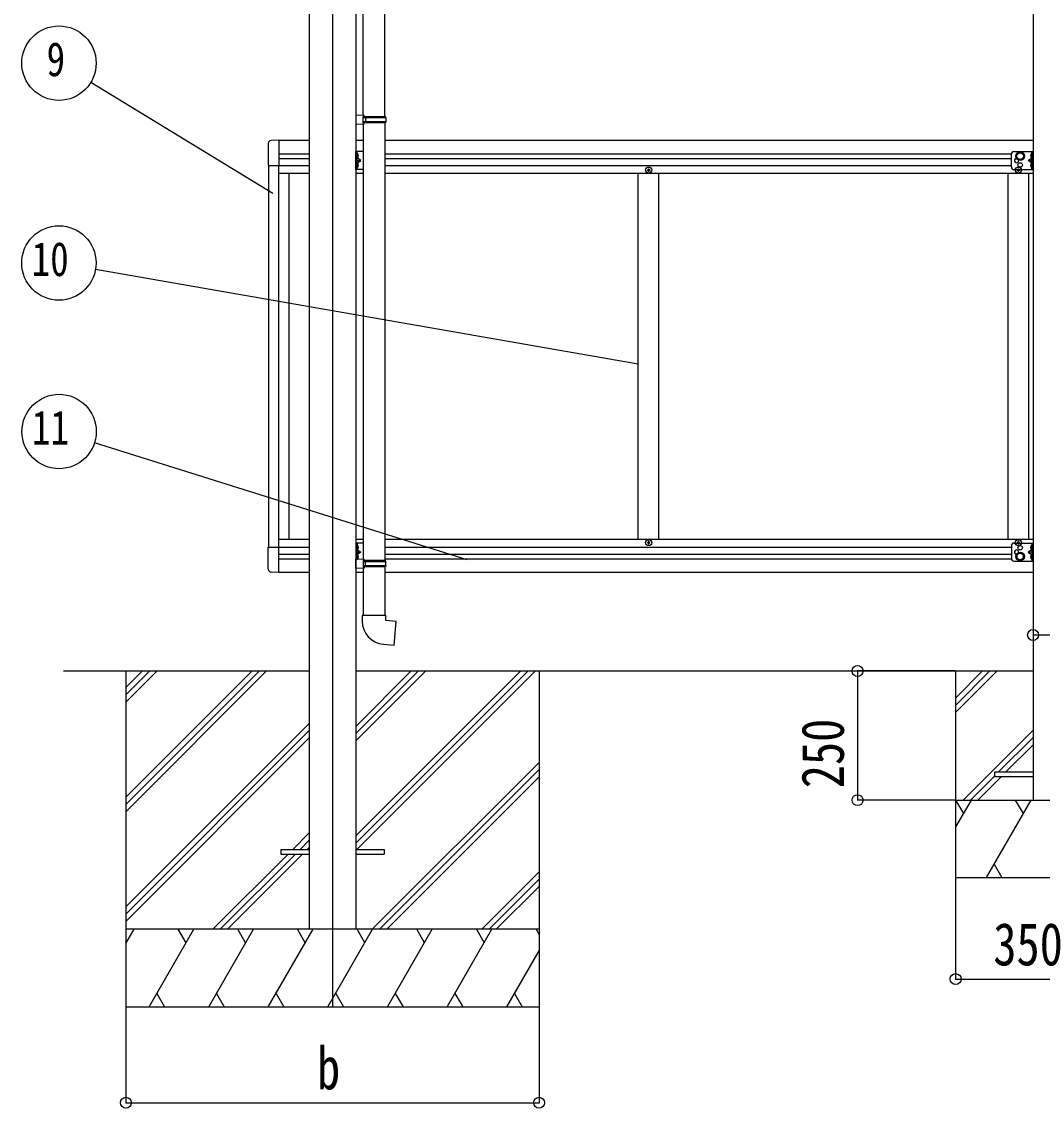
# Model space of a CAD drawing. Units: millimetres, scale not verified. Extents: x -10512 to 10512, y -7425 to 7425.
# Drawn here: x -5086 to -3110, y -4752 to -2649 of the extents above; entities that cross this region are included whole.
import ezdxf
from ezdxf.enums import TextEntityAlignment as Align

# ---------------------------------------------------------------- set-up
doc = ezdxf.new("R2010")
doc.units = ezdxf.units.MM
doc.header["$LTSCALE"] = 30
for name, color, linetype in [('0-3_YKK_12', 2, 'Continuous'), ('0-4_YKK_13', 4, 'Continuous'), ('0-5_YKK_A1', 4, 'Continuous'), ('0-6_YKK_D', 6, 'Continuous')]:
    doc.layers.add(name, color=color, linetype=linetype)
doc.styles.add('ＭＳ ゴシック', font='')
doc.styles.get('ＭＳ ゴシック').set_extended_font_data('MS Gothic')

msp = doc.modelspace()

# ---------------------------------------------------------------- linework, layer by layer
at = {"layer": '0-3_YKK_12'}
msp.add_lwpolyline([(-4484.36, -1381.44), (-4484.36, -3905.85), (-4484.36, -4305.85), (-4484.36, -4555.85)], dxfattribs=at)
at = {"layer": '0-4_YKK_13'}
for p, q in [((-4425.16, -2830.47), (-4425.16, -1988.33)), ((-4383.16, -2833.03), (-4383.16, -1985.77)), ((-4423.16, -2830.53), (-4439.16, -2830.06)), ((-4439.16, -2830.06), (-4439.16, -2848)), ((-4423.16, -2832.53), (-4425.16, -2832.53)), ((-4382.16, -2833.03), (-4425.16, -2833.03)), ((-4381.16, -2835.03), (-4425.16, -2835.03)), ((-4423.16, -2832.53), (-4423.16, -2830.53)), ((-4420.69, -2835.03), (-4420.26, -2833.03)), ((-4381.16, -2835.03), (-4382.16, -2833.03)), ((-4381.16, -2835.03), (-4381.16, -2843.03)), ((-4423.16, -2847.53), (-4439.16, -2848)), ((-4381.16, -2843.03), (-4425.16, -2843.03)), ((-4382.16, -2845.03), (-4425.16, -2845.03)), ((-4425.16, -2847.58), (-4425.16, -3689.72)), ((-4423.16, -2847.53), (-4423.16, -2845.53)), ((-4383.16, -2845.03), (-4383.16, -3692.28)), ((-4381.16, -2843.03), (-4382.16, -2845.03)), ((-4588.36, -2878.35), (-4603.65, -2879.15)), ((-4588.36, -2878.35), (-4588.36, -2927.54)), ((-4608.86, -2884.64), (-4608.86, -2927.54)), ((-4439.16, -2935.35), (-4439.16, -2900.35)), ((-4425.16, -2900.35), (-4439.16, -2900.35)), ((-4436.66, -2935.35), (-4436.66, -2900.35)), ((-3164.86, -2900.35), (-3127.86, -2900.35)), ((-3130.36, -2935.35), (-3130.36, -2900.35)), ((-3127.86, -2935.35), (-3127.86, -2900.35)), ((-4436.64, -2907.7), (-4437.25, -2908.85)), ((-4436.64, -2909.99), (-4437.25, -2908.85)), ((-4436.66, -2904.15), (-4436.38, -2904.15)), ((-4436.66, -2904.15), (-4436.66, -2913.55)), ((-4436.38, -2913.55), (-4436.66, -2913.55)), ((-4436.66, -2917.85), (-4429.66, -2917.85)), ((-4436.38, -2922.15), (-4436.66, -2922.15)), ((-4436.66, -2931.55), (-4436.66, -2922.15)), ((-4434.56, -2906.7), (-4436.57, -2907.7)), ((-4434.56, -2911), (-4436.57, -2909.99)), ((-4436.38, -2904.15), (-4436.38, -2913.55)), ((-4436.38, -2931.55), (-4436.38, -2922.15)), ((-3169.86, -2930.35), (-3169.86, -2905.35)), ((-3130.36, -2917.85), (-3137.36, -2917.85)), ((-3132.47, -2906.7), (-3130.46, -2907.7)), ((-3132.47, -2911), (-3130.46, -2909.99)), ((-3130.36, -2904.15), (-3130.65, -2904.15)), ((-3130.65, -2904.15), (-3130.65, -2913.55)), ((-3130.65, -2913.55), (-3130.36, -2913.55)), ((-3130.65, -2922.15), (-3130.36, -2922.15)), ((-3130.65, -2931.55), (-3130.65, -2922.15)), ((-3130.39, -2907.7), (-3129.78, -2908.85)), ((-3130.39, -2909.99), (-3129.78, -2908.85)), ((-3130.36, -2904.15), (-3130.36, -2913.55)), ((-3130.36, -2931.55), (-3130.36, -2922.15)), ((-4608.86, -2927.54), (-4588.36, -2927.54)), ((-4425.16, -2935.35), (-4439.16, -2935.35)), ((-4436.64, -2925.7), (-4437.25, -2926.85)), ((-4436.64, -2927.99), (-4437.25, -2926.85)), ((-4436.66, -2931.55), (-4436.38, -2931.55)), ((-4434.56, -2924.7), (-4436.57, -2925.7)), ((-4434.56, -2929), (-4436.57, -2927.99)), ((-3873.86, -2936.85), (-3874.86, -2936.85)), ((-3164.86, -2935.35), (-3127.86, -2935.35)), ((-3157.86, -2936.85), (-3158.86, -2936.85)), ((-3132.47, -2924.7), (-3130.46, -2925.7)), ((-3132.47, -2929), (-3130.46, -2927.99)), ((-3130.36, -2931.55), (-3130.65, -2931.55)), ((-3130.39, -2925.7), (-3129.78, -2926.85)), ((-3130.39, -2927.99), (-3129.78, -2926.85)), ((-4439.16, -3658.35), (-4439.16, -3693.35)), ((-4425.16, -3658.35), (-4439.16, -3658.35)), ((-4436.66, -3658.35), (-4436.66, -3689.38)), ((-3873.86, -3656.85), (-3874.86, -3656.85)), ((-3164.86, -3658.35), (-3127.86, -3658.35)), ((-3157.86, -3656.85), (-3158.86, -3656.85)), ((-3130.36, -3658.35), (-3130.36, -3693.35)), ((-3127.86, -3658.35), (-3127.86, -3693.35)), ((-4608.86, -3709.05), (-4608.86, -3666.16)), ((-4608.86, -3666.16), (-4588.36, -3666.16)), ((-4588.36, -3715.35), (-4588.36, -3666.16)), ((-4436.64, -3665.7), (-4437.25, -3666.85)), ((-4436.64, -3667.99), (-4437.25, -3666.85)), ((-4436.66, -3662.15), (-4436.38, -3662.15)), ((-4436.66, -3662.15), (-4436.66, -3671.55)), ((-4436.38, -3671.55), (-4436.66, -3671.55)), ((-4436.66, -3675.85), (-4429.66, -3675.85)), ((-4436.38, -3680.15), (-4436.66, -3680.15)), ((-4436.66, -3689.55), (-4436.66, -3680.15)), ((-4434.56, -3664.7), (-4436.57, -3665.7)), ((-4434.56, -3669), (-4436.57, -3667.99)), ((-4436.38, -3662.15), (-4436.38, -3671.55)), ((-4436.38, -3689.55), (-4436.38, -3680.15)), ((-3169.86, -3663.35), (-3169.86, -3688.35)), ((-3130.36, -3675.85), (-3137.36, -3675.85)), ((-3132.47, -3664.7), (-3130.46, -3665.7)), ((-3132.47, -3669), (-3130.46, -3667.99)), ((-3130.36, -3662.15), (-3130.65, -3662.15)), ((-3130.65, -3662.15), (-3130.65, -3671.55)), ((-3130.65, -3671.55), (-3130.36, -3671.55)), ((-3130.65, -3680.15), (-3130.36, -3680.15)), ((-3130.65, -3689.55), (-3130.65, -3680.15)), ((-3130.39, -3665.7), (-3129.78, -3666.85)), ((-3130.39, -3667.99), (-3129.78, -3666.85)), ((-3130.36, -3662.15), (-3130.36, -3671.55)), ((-3130.36, -3689.55), (-3130.36, -3680.15)), ((-4423.16, -3689.78), (-4439.16, -3689.31)), ((-4439.16, -3707.25), (-4439.16, -3689.31)), ((-4436.64, -3683.7), (-4437.25, -3684.85)), ((-4436.64, -3685.99), (-4437.25, -3684.85)), ((-4436.66, -3689.55), (-4436.38, -3689.55)), ((-4434.56, -3682.7), (-4436.57, -3683.7)), ((-4434.56, -3687), (-4436.57, -3685.99)), ((-4382.16, -3692.28), (-4425.16, -3692.28)), ((-4381.16, -3694.28), (-4425.16, -3694.28)), ((-4423.16, -3689.78), (-4423.16, -3691.78)), ((-4381.16, -3694.28), (-4382.16, -3692.28)), ((-4381.16, -3702.28), (-4381.16, -3694.28)), ((-3164.86, -3693.35), (-3127.86, -3693.35)), ((-3132.47, -3682.7), (-3130.46, -3683.7)), ((-3132.47, -3687), (-3130.46, -3685.99)), ((-3130.36, -3689.55), (-3130.65, -3689.55)), ((-3130.39, -3683.7), (-3129.78, -3684.85)), ((-3130.39, -3685.99), (-3129.78, -3684.85)), ((-4588.36, -3715.35), (-4603.65, -3714.55)), ((-4423.16, -3706.78), (-4439.16, -3707.25)), ((-4381.16, -3702.28), (-4425.16, -3702.28)), ((-4382.16, -3704.28), (-4425.16, -3704.28)), ((-4423.16, -3704.78), (-4425.16, -3704.78)), ((-4425.16, -3706.84), (-4425.16, -3798.28)), ((-4423.16, -3704.78), (-4423.16, -3706.78)), ((-4420.69, -3702.28), (-4420.26, -3704.28)), ((-4383.16, -3704.28), (-4383.16, -3798.28)), ((-4381.16, -3702.28), (-4382.16, -3704.28)), ((-4381.16, -3798.28), (-4427.16, -3798.28)), ((-4427.16, -3798.28), (-4427.16, -3809.19)), ((-4381.16, -3808.28), (-4381.16, -3798.28)), ((-3127.86, -4101.85), (-3202.86, -4101.85)), ((-4584.36, -4251.35), (-4584.36, -4260.35)), ((-4584.36, -4251.35), (-4529.56, -4251.35)), ((-4584.36, -4260.35), (-4529.56, -4260.35)), ((-4439.16, -4251.35), (-4384.36, -4251.35)), ((-4439.16, -4260.35), (-4384.36, -4260.35)), ((-4384.36, -4251.35), (-4384.36, -4260.35))]:
    msp.add_line(p, q, dxfattribs=at)
for points in [[(-4423.16, -2845.53), (-4425.16, -2845.53), (-4425.16, -2832.53)], [(-4420.69, -2835.03), (-4420.69, -2843.03), (-4420.26, -2845.03)], [(-4436.07, -2922.42), (-4429.66, -2917.85), (-4436.07, -2913.27)], [(-3130.96, -2922.42), (-3137.36, -2917.85), (-3130.96, -2913.27)], [(-3874.86, -2936.85), (-3874.86, -2935.85), (-3873.86, -2935.85)], [(-3872.86, -2934.85), (-3872.86, -2933.85), (-3871.86, -2933.85), (-3871.86, -2934.85)], [(-3871.86, -2937.85), (-3871.86, -2938.85), (-3872.86, -2938.85), (-3872.86, -2937.85)], [(-3870.86, -2935.85), (-3869.86, -2935.85), (-3869.86, -2936.85), (-3870.86, -2936.85)], [(-3158.86, -2936.85), (-3158.86, -2935.85), (-3157.86, -2935.85)], [(-3156.86, -2934.85), (-3156.86, -2933.85), (-3155.86, -2933.85), (-3155.86, -2934.85)], [(-3155.86, -2937.85), (-3155.86, -2938.85), (-3156.86, -2938.85), (-3156.86, -2937.85)], [(-3154.86, -2935.85), (-3153.86, -2935.85), (-3153.86, -2936.85), (-3154.86, -2936.85)], [(-3874.86, -3656.85), (-3874.86, -3657.85), (-3873.86, -3657.85)], [(-3871.86, -3655.85), (-3871.86, -3654.85), (-3872.86, -3654.85), (-3872.86, -3655.85)], [(-3872.86, -3658.85), (-3872.86, -3659.85), (-3871.86, -3659.85), (-3871.86, -3658.85)], [(-3870.86, -3657.85), (-3869.86, -3657.85), (-3869.86, -3656.85), (-3870.86, -3656.85)], [(-3158.86, -3656.85), (-3158.86, -3657.85), (-3157.86, -3657.85)], [(-3155.86, -3655.85), (-3155.86, -3654.85), (-3156.86, -3654.85), (-3156.86, -3655.85)], [(-3156.86, -3658.85), (-3156.86, -3659.85), (-3155.86, -3659.85), (-3155.86, -3658.85)], [(-3154.86, -3657.85), (-3153.86, -3657.85), (-3153.86, -3656.85), (-3154.86, -3656.85)], [(-4436.07, -3671.27), (-4429.66, -3675.85), (-4436.07, -3680.42)], [(-3130.96, -3671.27), (-3137.36, -3675.85), (-3130.96, -3680.42)], [(-4423.16, -3691.78), (-4425.16, -3691.78), (-4425.16, -3704.78)], [(-4420.69, -3702.28), (-4420.69, -3694.28), (-4420.26, -3692.28)], [(-4386.09, -3854.02), (-4365.25, -3855.85), (-4361.24, -3810.02), (-4381.16, -3808.28)], [(-3202.86, -4101.85), (-3202.86, -4109.85), (-3127.86, -4109.85)]]:
    msp.add_lwpolyline(points, dxfattribs=at)
for points in [[(-3152.86, -2901.84), (-3146.36, -2905.59), (-3146.36, -2913.1), (-3152.86, -2916.85), (-3159.36, -2913.1), (-3159.36, -2905.59)], [(-3152.86, -3691.85), (-3146.36, -3688.1), (-3146.36, -3680.59), (-3152.86, -3676.84), (-3159.36, -3680.59), (-3159.36, -3688.1)]]:
    msp.add_lwpolyline(points, close=True, dxfattribs=at)
for centre, radius in [((-3152.86, -2909.35), 8.5), ((-3152.86, -2909.35), 7.5), ((-3152.86, -2909.35), 6.5), ((-3152.86, -2926.35), 4.25), ((-3872.36, -2936.35), 5.9), ((-3156.36, -2936.35), 5.9), ((-3872.36, -3657.35), 5.9), ((-3156.36, -3657.35), 5.9), ((-3152.86, -3684.35), 8.5), ((-3152.86, -3684.35), 7.5), ((-3152.86, -3684.35), 6.5), ((-3152.86, -3667.35), 4.25)]:
    msp.add_circle(centre, radius, dxfattribs=at)
for centre, radius, start, end in [((-4603.36, -2884.64), 5.5, 93, 180), ((-3164.86, -2905.35), 5, 90, 180), ((-4440.26, -2908.85), 6.1, 309.60193, 50.39807), ((-4440.26, -2926.85), 6.1, 309.60193, 50.39807), ((-3159.86, -2917.85), 4.25, 94.76077, 6.29431), ((-3126.76, -2908.85), 6.1, 129.60193, 230.39807), ((-3126.76, -2926.85), 6.1, 129.60193, 230.39807), ((-3873.86, -2934.85), 1, 270, 0), ((-3873.86, -2937.85), 1, 0, 90), ((-3870.86, -2934.85), 1, 180, 270), ((-3870.86, -2937.85), 1, 90, 180), ((-3164.86, -2930.35), 5, 180, 270), ((-3157.86, -2934.85), 1, 270, 0), ((-3157.86, -2937.85), 1, 0, 90), ((-3154.86, -2934.85), 1, 180, 270), ((-3154.86, -2937.85), 1, 90, 180), ((-3873.86, -3655.85), 1, 270, 0), ((-3873.86, -3658.85), 1, 0, 90), ((-3870.86, -3655.85), 1, 180, 270), ((-3870.86, -3658.85), 1, 90, 180), ((-3164.86, -3663.35), 5, 90, 180), ((-3157.86, -3655.85), 1, 270, 0), ((-3157.86, -3658.85), 1, 0, 90), ((-3154.86, -3655.85), 1, 180, 270), ((-3154.86, -3658.85), 1, 90, 180), ((-4440.26, -3666.85), 6.1, 309.60193, 50.39807), ((-4440.26, -3684.85), 6.1, 309.60193, 50.39807), ((-3159.86, -3675.85), 4.25, 353.70569, 265.23923), ((-3126.76, -3666.85), 6.1, 129.60193, 230.39807), ((-3126.76, -3684.85), 6.1, 129.60193, 230.39807), ((-3164.86, -3688.35), 5, 180, 270), ((-4603.36, -3709.05), 5.5, 180, 267), ((-4382.16, -3809.19), 45, 180, 265)]:
    msp.add_arc(centre, radius, start, end, dxfattribs=at)
at = {"layer": '0-5_YKK_A1'}
for p, q in [((-4529.56, -1776.85), (-4529.56, -4405.85)), ((-4439.16, -1776.85), (-4439.16, -4405.85)), ((-3127.86, -1792.85), (-3127.86, -4155.85)), ((-4529.56, -2878.85), (-4588.36, -2878.85)), ((-4425.16, -2878.85), (-4439.16, -2878.85)), ((-3127.86, -2878.85), (-4383.16, -2878.85)), ((-4588.36, -2904.85), (-4529.56, -2904.85)), ((-4588.36, -2913.85), (-4529.56, -2913.85)), ((-4383.16, -2904.85), (-3169.84, -2904.85)), ((-4383.16, -2913.85), (-3169.86, -2913.85)), ((-4608.36, -2927.54), (-4608.36, -3666.15)), ((-4588.36, -2927.35), (-4529.56, -2927.35)), ((-4588.36, -3666.16), (-4588.36, -2927.35)), ((-4529.56, -2942.85), (-4588.36, -2942.85)), ((-4568.36, -3650.85), (-4568.36, -2942.85)), ((-4425.16, -2942.85), (-4439.16, -2942.85)), ((-4383.16, -2927.35), (-3169.86, -2927.35)), ((-3127.86, -2942.85), (-4383.16, -2942.85)), ((-3892.36, -3650.85), (-3892.36, -2942.85)), ((-3852.36, -3650.85), (-3852.36, -2942.85)), ((-3176.36, -3650.85), (-3176.36, -2942.85)), ((-3136.36, -3650.85), (-3136.36, -2942.85)), ((-4588.36, -3650.85), (-4529.56, -3650.85)), ((-4439.16, -3650.85), (-4425.16, -3650.85)), ((-4383.16, -3650.85), (-3127.86, -3650.85)), ((-4588.36, -3666.35), (-4529.56, -3666.35)), ((-4588.36, -3679.85), (-4529.56, -3679.85)), ((-4383.16, -3666.35), (-3169.86, -3666.35)), ((-4383.16, -3679.85), (-3169.86, -3679.85)), ((-4588.36, -3688.85), (-4529.56, -3688.85)), ((-4383.16, -3688.85), (-3169.84, -3688.85)), ((-4588.36, -3714.85), (-4529.56, -3714.85)), ((-4439.16, -3714.85), (-4425.16, -3714.85)), ((-4383.16, -3714.85), (-3127.86, -3714.85)), ((-5005.4, -3905.85), (-4529.56, -3905.85)), ((-4884.56, -3905.85), (-4884.56, -4555.85)), ((-4884.56, -4150.02), (-4640.39, -3905.85)), ((-4884.56, -4164.16), (-4626.24, -3905.85)), ((-4884.56, -4178.31), (-4612.1, -3905.85)), ((-4884.56, -3966.18), (-4824.23, -3905.85)), ((-4884.56, -3952.03), (-4838.38, -3905.85)), ((-4884.56, -3937.89), (-4852.52, -3905.85)), ((-4439.16, -3905.85), (-3127.86, -3905.85)), ((-4439.16, -4253.41), (-4091.6, -3905.85)), ((-4439.16, -4225.12), (-4119.89, -3905.85)), ((-4439.16, -4239.26), (-4105.74, -3905.85)), ((-4439.16, -4041.28), (-4303.73, -3905.85)), ((-4439.16, -4027.13), (-4317.88, -3905.85)), ((-4439.16, -4012.99), (-4332.02, -3905.85)), ((-4084.56, -3905.85), (-4084.56, -4555.85)), ((-3277.86, -3905.85), (-3277.86, -4305.85)), ((-3277.86, -3958.19), (-3225.52, -3905.85)), ((-3277.86, -3972.34), (-3211.37, -3905.85)), ((-3277.86, -3986.48), (-3197.23, -3905.85)), ((-4884.56, -4362.15), (-4529.56, -4007.16)), ((-4884.56, -4376.3), (-4529.56, -4021.3)), ((-4884.56, -4390.44), (-4529.56, -4035.44)), ((-3263.39, -4155.85), (-3127.86, -4020.33)), ((-3195.24, -4101.85), (-3127.86, -4034.47)), ((-3181.1, -4101.85), (-3127.86, -4048.61)), ((-4407.76, -4405.85), (-4084.56, -4082.66)), ((-4393.61, -4405.85), (-4084.56, -4096.8)), ((-4379.47, -4405.85), (-4084.56, -4110.94)), ((-3249.24, -4155.85), (-3202.86, -4109.47)), ((-3235.1, -4155.85), (-3189.1, -4109.85)), ((-3277.86, -4155.85), (-2927.86, -4155.85)), ((-3277.86, -4208.96), (-3247.2, -4155.85)), ((-3262.2, -4181.83), (-3277.2, -4155.85)), ((-3218.33, -4305.85), (-3131.73, -4155.85)), ((-3146.73, -4181.83), (-3161.73, -4155.85)), ((-4561.62, -4251.35), (-4529.56, -4219.29)), ((-4547.48, -4251.35), (-4529.56, -4233.43)), ((-4533.34, -4251.35), (-4529.56, -4247.57)), ((-4716.12, -4405.85), (-4570.62, -4260.35)), ((-4701.98, -4405.85), (-4556.48, -4260.35)), ((-4687.84, -4405.85), (-4542.34, -4260.35)), ((-3203.33, -4279.87), (-3188.33, -4305.85)), ((-4195.62, -4405.85), (-4084.56, -4294.79)), ((-4181.48, -4405.85), (-4084.56, -4308.93)), ((-3277.86, -4305.85), (-2927.86, -4305.85)), ((-4167.34, -4405.85), (-4084.56, -4323.07)), ((-4084.56, -4405.85), (-4884.56, -4405.85)), ((-4884.56, -4433.35), (-4868.69, -4405.85)), ((-4839.82, -4555.85), (-4753.22, -4405.85)), ((-4768.22, -4431.83), (-4783.22, -4405.84)), ((-4724.35, -4555.84), (-4637.75, -4405.85)), ((-4652.75, -4431.83), (-4667.75, -4405.85)), ((-4608.88, -4555.85), (-4522.28, -4405.85)), ((-4537.28, -4431.83), (-4552.28, -4405.85)), ((-4493.41, -4555.85), (-4406.81, -4405.85)), ((-4421.81, -4431.83), (-4436.81, -4405.84)), ((-4377.94, -4555.85), (-4291.33, -4405.85)), ((-4306.34, -4431.83), (-4321.34, -4405.85)), ((-4262.47, -4555.85), (-4175.86, -4405.85)), ((-4205.87, -4405.85), (-4190.86, -4431.83)), ((-4090.4, -4405.85), (-4084.56, -4415.95)), ((-4147, -4555.85), (-4084.56, -4447.71)), ((-4824.82, -4529.87), (-4809.82, -4555.85)), ((-4709.35, -4529.87), (-4694.35, -4555.84)), ((-4593.88, -4529.86), (-4578.88, -4555.85)), ((-4478.41, -4529.87), (-4463.41, -4555.85)), ((-4362.94, -4529.87), (-4347.94, -4555.85)), ((-4247.47, -4529.87), (-4232.47, -4555.85)), ((-4132, -4529.87), (-4117, -4555.85)), ((-4884.56, -4555.85), (-4084.56, -4555.85))]:
    msp.add_line(p, q, dxfattribs=at)
at = {"layer": '0-6_YKK_D'}
for p, q in [((-4600.42, -2981.58), (-4952.75, -2766.84)), ((-3892.36, -3312.11), (-4943.46, -3128.56)), ((-4223.66, -3690.79), (-4945.21, -3463.96)), ((-3127.86, -3796.89), (-3127.86, -3837.14)), ((-3278.86, -3905.85), (-3468.83, -3905.85)), ((-3467.83, -3905.85), (-3467.83, -4155.85)), ((-3278.86, -4155.85), (-3468.83, -4155.85)), ((-3277.86, -4306.85), (-3277.86, -4503.12)), ((-3277.86, -4502.12), (-2927.86, -4502.12)), ((-4084.56, -4541.63), (-4084.56, -4742.56)), ((-4884.56, -4555.85), (-4884.56, -4742.56)), ((-4884.56, -4741.56), (-4084.56, -4741.56))]:
    msp.add_line(p, q, dxfattribs=at)
msp.add_lwpolyline([(-3127.86, -3836.14), (-3077.86, -3836.14), (-2900.03, -3836.14)], dxfattribs=at)
for centre, radius in [((-5014.23, -2729.37), 72), ((-5014.39, -3116.18), 72), ((-5013.9, -3442.37), 72), ((-3127.86, -3836.14), 10.62), ((-3467.83, -3905.85), 10.62), ((-3467.83, -4155.85), 10.62), ((-3277.86, -4502.12), 10.62), ((-4884.56, -4741.56), 10.62), ((-4084.56, -4741.56), 10.62)]:
    msp.add_circle(centre, radius, dxfattribs=at)

# ---------------------------------------------------------------- texts
at = {"layer": '0-6_YKK_D', "style": 'ＭＳ ゴシック', "width": 0.8}
for s, height, p in [('9', 65.98, (-5038.23, -2774.37)), ('10', 65.98, (-5067.19, -3161.18)), ('11', 65.98, (-5066.7, -3487.37)), ('350', 82.48, (-3204.86, -4500.45)), ('b', 82.48, (-4514.56, -4740.26))]:
    msp.add_text(s, height=height, dxfattribs=at).set_placement(p, align=Align.BOTTOM_LEFT)
msp.add_text('250', height=82.48, rotation=90, dxfattribs=at).set_placement((-3469.5, -4132.85), align=Align.BOTTOM_LEFT)

doc.saveas('drawing.dxf')
